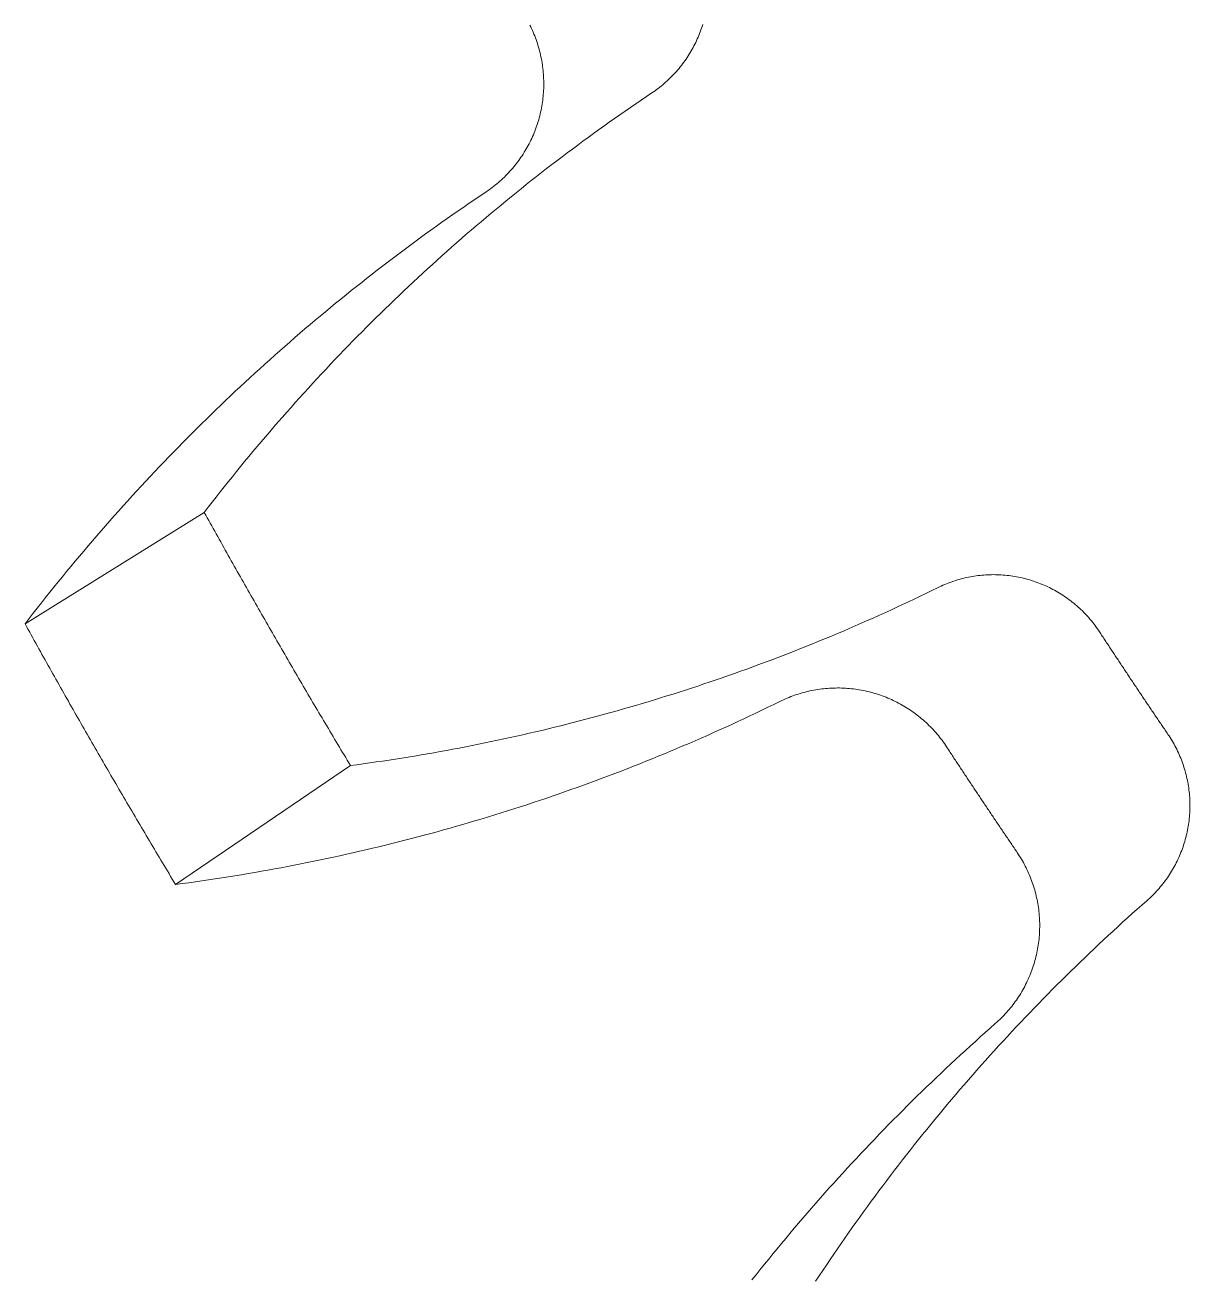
# Model space of a CAD drawing. Header units: millimetres. Extents: x 168.5 to 245.6, y 23.5 to 109.
# Drawn here: x 173.83 to 180, y 42.13 to 48.76 of the extents above; entities that cross this region are included whole.
import ezdxf

# ---------------------------------------------------------------- set-up
doc = ezdxf.new("R2010")
doc.units = ezdxf.units.MM
doc.layers.get('0').update_dxf_attribs({"true_color": 0xc2ced6})

# ---------------------------------------------------------------- blocks, each defined once
blk = doc.blocks.new('A$C346350F0')
at = {"color": 0, "linetype": 'Continuous', "lineweight": 0}
for p, q in [((-32.2604, -20.0718), (-33.2094, -20.6623)), ((-31.4865, -21.4124), (-32.4127, -22.0423))]:
    blk.add_line(p, q, dxfattribs=at)
for points in [[(-29.8903, -17.8503), (-29.8819, -17.8446), (-29.8735, -17.8387), (-29.8653, -17.8327), (-29.8571, -17.8266), (-29.849, -17.8204), (-29.841, -17.814), (-29.8331, -17.8075), (-29.8253, -17.8009), (-29.8176, -17.7942), (-29.81, -17.7873), (-29.8025, -17.7803), (-29.7952, -17.7733), (-29.7879, -17.7661), (-29.7807, -17.7588), (-29.7737, -17.7514), (-29.7668, -17.7439), (-29.76, -17.7363), (-29.7533, -17.7285), (-29.7467, -17.7207), (-29.7402, -17.7128), (-29.7339, -17.7048), (-29.7277, -17.6967), (-29.7216, -17.6885), (-29.7156, -17.6802), (-29.7098, -17.6718), (-29.7041, -17.6633), (-29.6985, -17.6548), (-29.693, -17.6461), (-29.6877, -17.6374), (-29.6825, -17.6286), (-29.6775, -17.6197), (-29.6726, -17.6107), (-29.6678, -17.6017), (-29.6632, -17.5926), (-29.6587, -17.5834), (-29.6543, -17.5742), (-29.6501, -17.5649), (-29.646, -17.5555), (-29.6421, -17.546), (-29.6383, -17.5366), (-29.6347, -17.527), (-29.6312, -17.5174), (-29.6278, -17.5077), (-29.6246, -17.498), (-29.6216, -17.4883)], [(-30.7696, -18.3754), (-30.7609, -18.3695), (-30.7523, -18.3635), (-30.7438, -18.3573), (-30.7354, -18.351), (-30.727, -18.3446), (-30.7188, -18.338), (-30.7107, -18.3313), (-30.7027, -18.3245), (-30.6948, -18.3176), (-30.6869, -18.3106), (-30.6792, -18.3034), (-30.6716, -18.2961), (-30.6642, -18.2887), (-30.6568, -18.2812), (-30.6495, -18.2736), (-30.6424, -18.2658), (-30.6354, -18.258), (-30.6285, -18.2501), (-30.6217, -18.242), (-30.6151, -18.2339), (-30.6086, -18.2256), (-30.6022, -18.2173), (-30.5959, -18.2088), (-30.5897, -18.2003), (-30.5837, -18.1916), (-30.5779, -18.1829), (-30.5721, -18.1741), (-30.5665, -18.1652), (-30.561, -18.1562), (-30.5557, -18.1472), (-30.5505, -18.138), (-30.5454, -18.1288), (-30.5405, -18.1195), (-30.5358, -18.1101), (-30.5311, -18.1007), (-30.5266, -18.0911), (-30.5223, -18.0816), (-30.5181, -18.0719), (-30.5141, -18.0622), (-30.5102, -18.0524), (-30.5064, -18.0426), (-30.5028, -18.0327), (-30.4994, -18.0228), (-30.4961, -18.0128), (-30.4929, -18.0027), (-30.49, -17.9927), (-30.4871, -17.9825), (-30.4845, -17.9723), (-30.4819, -17.9621), (-30.4796, -17.9519), (-30.4774, -17.9416), (-30.4753, -17.9313), (-30.4734, -17.9209), (-30.4717, -17.9106), (-30.4701, -17.9002), (-30.4687, -17.8897), (-30.4674, -17.8793), (-30.4663, -17.8688), (-30.4654, -17.8583), (-30.4646, -17.8479), (-30.464, -17.8374), (-30.4635, -17.8268), (-30.4632, -17.8163), (-30.463, -17.8058), (-30.4631, -17.7953), (-30.4632, -17.7848), (-30.4636, -17.7743), (-30.4641, -17.7638), (-30.4647, -17.7533), (-30.4656, -17.7428), (-30.4665, -17.7323), (-30.4677, -17.7218), (-30.469, -17.7114), (-30.4704, -17.701), (-30.4721, -17.6906), (-30.4738, -17.6802), (-30.4758, -17.6699), (-30.4778, -17.6596), (-30.4801, -17.6493), (-30.4825, -17.639), (-30.4851, -17.6288), (-30.4878, -17.6187), (-30.4906, -17.6086), (-30.4937, -17.5985), (-30.4968, -17.5884), (-30.5002, -17.5785), (-30.5036, -17.5685), (-30.5073, -17.5587), (-30.5111, -17.5488), (-30.515, -17.5391), (-30.5191, -17.5294), (-30.5233, -17.5198), (-30.5277, -17.5102), (-30.5322, -17.5007), (-30.5368, -17.4913)], [(-29.8903, -17.8503), (-29.9189, -17.8695), (-29.9473, -17.8887), (-29.9757, -17.908), (-30.004, -17.9275), (-30.0323, -17.947), (-30.0605, -17.9666), (-30.0886, -17.9863), (-30.1167, -18.0062), (-30.1446, -18.0261), (-30.1726, -18.0461), (-30.2004, -18.0662), (-30.2282, -18.0864), (-30.2559, -18.1067), (-30.2835, -18.1271), (-30.3111, -18.1476), (-30.3386, -18.1682), (-30.366, -18.1888), (-30.3934, -18.2096), (-30.4206, -18.2305), (-30.4479, -18.2515), (-30.475, -18.2725), (-30.5021, -18.2937), (-30.529, -18.3149), (-30.556, -18.3362), (-30.5828, -18.3577), (-30.6096, -18.3792), (-30.6363, -18.4008), (-30.6629, -18.4225), (-30.6894, -18.4443), (-30.7159, -18.4662), (-30.7423, -18.4882), (-30.7686, -18.5102), (-30.7949, -18.5324), (-30.821, -18.5547), (-30.8471, -18.577), (-30.8731, -18.5994), (-30.8991, -18.6219), (-30.9249, -18.6446), (-30.9507, -18.6673), (-30.9764, -18.69), (-31.002, -18.7129), (-31.0275, -18.7359), (-31.053, -18.7589), (-31.0784, -18.7821), (-31.1037, -18.8053), (-31.1289, -18.8286), (-31.1541, -18.852), (-31.1791, -18.8755), (-31.2041, -18.8991), (-31.229, -18.9228), (-31.2538, -18.9465), (-31.2785, -18.9703), (-31.3032, -18.9943), (-31.3278, -19.0183), (-31.3522, -19.0423), (-31.3767, -19.0665), (-31.401, -19.0908), (-31.4252, -19.1151), (-31.4494, -19.1395), (-31.4734, -19.164), (-31.4974, -19.1886), (-31.5213, -19.2133), (-31.5451, -19.238), (-31.5688, -19.2629), (-31.5925, -19.2878), (-31.616, -19.3128), (-31.6395, -19.3379), (-31.6629, -19.363), (-31.6862, -19.3883), (-31.7094, -19.4136), (-31.7325, -19.439), (-31.7555, -19.4645), (-31.7785, -19.49), (-31.8013, -19.5157), (-31.8241, -19.5414), (-31.8468, -19.5672), (-31.8694, -19.5931), (-31.8919, -19.619), (-31.9143, -19.6451), (-31.9366, -19.6712), (-31.9588, -19.6974), (-31.981, -19.7236), (-32.003, -19.7499), (-32.025, -19.7764), (-32.0468, -19.8028), (-32.0686, -19.8294), (-32.0903, -19.856), (-32.1119, -19.8828), (-32.1334, -19.9095), (-32.1548, -19.9364), (-32.1761, -19.9633), (-32.1973, -19.9904), (-32.2184, -20.0174), (-32.2395, -20.0446), (-32.2604, -20.0718)], [(-30.7696, -18.3754), (-30.799, -18.3951), (-30.8283, -18.4149), (-30.8575, -18.4348), (-30.8867, -18.4548), (-30.9157, -18.4749), (-30.9448, -18.4951), (-30.9737, -18.5154), (-31.0026, -18.5358), (-31.0314, -18.5563), (-31.0601, -18.5769), (-31.0888, -18.5976), (-31.1174, -18.6184), (-31.1459, -18.6393), (-31.1744, -18.6603), (-31.2027, -18.6814), (-31.2311, -18.7026), (-31.2593, -18.7239), (-31.2874, -18.7453), (-31.3155, -18.7668), (-31.3435, -18.7883), (-31.3715, -18.81), (-31.3993, -18.8318), (-31.4271, -18.8537), (-31.4548, -18.8756), (-31.4825, -18.8977), (-31.51, -18.9198), (-31.5375, -18.9421), (-31.5649, -18.9644), (-31.5922, -18.9869), (-31.6195, -19.0094), (-31.6466, -19.032), (-31.6737, -19.0548), (-31.7007, -19.0776), (-31.7277, -19.1005), (-31.7545, -19.1235), (-31.7813, -19.1466), (-31.808, -19.1697), (-31.8346, -19.193), (-31.8612, -19.2164), (-31.8876, -19.2398), (-31.914, -19.2634), (-31.9403, -19.287), (-31.9665, -19.3108), (-31.9926, -19.3346), (-32.0187, -19.3585), (-32.0446, -19.3825), (-32.0705, -19.4066), (-32.0963, -19.4308), (-32.122, -19.455), (-32.1476, -19.4794), (-32.1732, -19.5038), (-32.1987, -19.5284), (-32.224, -19.553), (-32.2493, -19.5777), (-32.2745, -19.6025), (-32.2996, -19.6274), (-32.3247, -19.6524), (-32.3496, -19.6774), (-32.3745, -19.7026), (-32.3993, -19.7278), (-32.424, -19.7531), (-32.4486, -19.7785), (-32.4731, -19.804), (-32.4975, -19.8295), (-32.5218, -19.8552), (-32.5461, -19.8809), (-32.5702, -19.9067), (-32.5943, -19.9326), (-32.6183, -19.9586), (-32.6422, -19.9847), (-32.666, -20.0108), (-32.6897, -20.0371), (-32.7133, -20.0634), (-32.7368, -20.0898), (-32.7603, -20.1163), (-32.7836, -20.1428), (-32.8069, -20.1694), (-32.83, -20.1962), (-32.8531, -20.223), (-32.8761, -20.2498), (-32.8989, -20.2768), (-32.9217, -20.3038), (-32.9444, -20.3309), (-32.967, -20.3581), (-32.9895, -20.3854), (-33.012, -20.4127), (-33.0343, -20.4401), (-33.0565, -20.4676), (-33.0786, -20.4952), (-33.1007, -20.5229), (-33.1226, -20.5506), (-33.1445, -20.5784), (-33.1662, -20.6063), (-33.1879, -20.6342), (-33.2094, -20.6623)], [(-32.2604, -20.0718), (-32.2525, -20.0861), (-32.2446, -20.1003), (-32.2367, -20.1146), (-32.2288, -20.1288), (-32.2209, -20.1431), (-32.213, -20.1573), (-32.2051, -20.1716), (-32.1972, -20.1858), (-32.1892, -20.2), (-32.1813, -20.2143), (-32.1734, -20.2285), (-32.1654, -20.2427), (-32.1575, -20.257), (-32.1495, -20.2712), (-32.1415, -20.2854), (-32.1336, -20.2996), (-32.1256, -20.3138), (-32.1176, -20.328), (-32.1096, -20.3422), (-32.1016, -20.3564), (-32.0936, -20.3706), (-32.0856, -20.3848), (-32.0776, -20.399), (-32.0696, -20.4132), (-32.0616, -20.4274), (-32.0536, -20.4416), (-32.0455, -20.4557), (-32.0375, -20.4699), (-32.0295, -20.4841), (-32.0214, -20.4983), (-32.0134, -20.5124), (-32.0053, -20.5266), (-31.9972, -20.5408), (-31.9892, -20.5549), (-31.9811, -20.5691), (-31.973, -20.5832), (-31.9649, -20.5974), (-31.9568, -20.6115), (-31.9487, -20.6257), (-31.9406, -20.6398), (-31.9325, -20.6539), (-31.9244, -20.6681), (-31.9163, -20.6822), (-31.9082, -20.6963), (-31.9, -20.7104), (-31.8919, -20.7245), (-31.8838, -20.7387), (-31.8756, -20.7528), (-31.8675, -20.7669), (-31.8593, -20.781), (-31.8511, -20.7951), (-31.843, -20.8092), (-31.8348, -20.8233), (-31.8266, -20.8374), (-31.8184, -20.8515), (-31.8102, -20.8656), (-31.802, -20.8796), (-31.7938, -20.8937), (-31.7856, -20.9078), (-31.7774, -20.9219), (-31.7692, -20.9359), (-31.761, -20.95), (-31.7527, -20.9641), (-31.7445, -20.9781), (-31.7363, -20.9922), (-31.728, -21.0062), (-31.7198, -21.0203), (-31.7115, -21.0343), (-31.7032, -21.0484), (-31.695, -21.0624), (-31.6867, -21.0765), (-31.6784, -21.0905), (-31.6701, -21.1045), (-31.6618, -21.1186), (-31.6535, -21.1326), (-31.6452, -21.1466), (-31.6369, -21.1606), (-31.6286, -21.1746), (-31.6203, -21.1887), (-31.612, -21.2027), (-31.6036, -21.2167), (-31.5953, -21.2307), (-31.587, -21.2447), (-31.5786, -21.2587), (-31.5703, -21.2727), (-31.5619, -21.2867), (-31.5536, -21.3006), (-31.5452, -21.3146), (-31.5368, -21.3286), (-31.5284, -21.3426), (-31.5201, -21.3565), (-31.5117, -21.3705), (-31.5033, -21.3845), (-31.4949, -21.3984), (-31.4865, -21.4124)], [(-27.5206, -20.7044), (-27.5263, -20.6958), (-27.5321, -20.6874), (-27.538, -20.6791), (-27.5441, -20.6709), (-27.5503, -20.6627), (-27.5566, -20.6547), (-27.563, -20.6467), (-27.5695, -20.6389), (-27.5762, -20.6311), (-27.583, -20.6235), (-27.5899, -20.6159), (-27.5969, -20.6085), (-27.604, -20.6012), (-27.6112, -20.594), (-27.6186, -20.5868), (-27.626, -20.5798), (-27.6336, -20.573), (-27.6412, -20.5662), (-27.649, -20.5596), (-27.6568, -20.553), (-27.6648, -20.5466), (-27.6729, -20.5403), (-27.681, -20.5342), (-27.6893, -20.5281), (-27.6976, -20.5222), (-27.706, -20.5164), (-27.7145, -20.5108), (-27.7231, -20.5053), (-27.7318, -20.4999), (-27.7406, -20.4946), (-27.7494, -20.4895), (-27.7583, -20.4845), (-27.7673, -20.4796), (-27.7764, -20.4749), (-27.7855, -20.4703), (-27.7947, -20.4659), (-27.804, -20.4616), (-27.8133, -20.4574), (-27.8227, -20.4534), (-27.8322, -20.4496), (-27.8417, -20.4458), (-27.8513, -20.4423), (-27.8609, -20.4388), (-27.8706, -20.4356), (-27.8803, -20.4324), (-27.8901, -20.4294), (-27.8999, -20.4266), (-27.9098, -20.4239), (-27.9197, -20.4214), (-27.9296, -20.419), (-27.9396, -20.4167), (-27.9496, -20.4147), (-27.9596, -20.4127), (-27.9697, -20.411), (-27.9798, -20.4093), (-27.9899, -20.4079), (-28, -20.4065), (-28.0102, -20.4054), (-28.0203, -20.4044), (-28.0305, -20.4035), (-28.0407, -20.4028), (-28.0509, -20.4023), (-28.0611, -20.4019), (-28.0714, -20.4017), (-28.0816, -20.4016), (-28.0918, -20.4017), (-28.102, -20.4019), (-28.1122, -20.4023), (-28.1224, -20.4029), (-28.1326, -20.4036), (-28.1428, -20.4045), (-28.153, -20.4055), (-28.1631, -20.4066), (-28.1733, -20.408), (-28.1834, -20.4095), (-28.1935, -20.4111), (-28.2035, -20.4129), (-28.2136, -20.4148), (-28.2236, -20.4169), (-28.2335, -20.4192), (-28.2435, -20.4216), (-28.2534, -20.4241), (-28.2632, -20.4268), (-28.273, -20.4297), (-28.2828, -20.4327), (-28.2925, -20.4358), (-28.3022, -20.4391), (-28.3118, -20.4425), (-28.3214, -20.4461), (-28.3309, -20.4499), (-28.3403, -20.4537), (-28.3497, -20.4578), (-28.3591, -20.4619), (-28.3683, -20.4662), (-28.3775, -20.4707)], [(-31.4865, -21.4124), (-31.4524, -21.4079), (-31.4184, -21.4032), (-31.3844, -21.3985), (-31.3504, -21.3936), (-31.3164, -21.3886), (-31.2824, -21.3835), (-31.2485, -21.3783), (-31.2145, -21.373), (-31.1806, -21.3675), (-31.1467, -21.3619), (-31.1129, -21.3562), (-31.079, -21.3504), (-31.0452, -21.3445), (-31.0114, -21.3385), (-30.9776, -21.3323), (-30.9438, -21.326), (-30.9101, -21.3196), (-30.8763, -21.3131), (-30.8426, -21.3065), (-30.8089, -21.2998), (-30.7753, -21.2929), (-30.7417, -21.2859), (-30.708, -21.2788), (-30.6745, -21.2716), (-30.6409, -21.2643), (-30.6074, -21.2569), (-30.5739, -21.2493), (-30.5404, -21.2417), (-30.5069, -21.2339), (-30.4735, -21.226), (-30.4401, -21.218), (-30.4067, -21.2098), (-30.3734, -21.2016), (-30.3401, -21.1932), (-30.3068, -21.1848), (-30.2735, -21.1762), (-30.2403, -21.1675), (-30.2071, -21.1587), (-30.1739, -21.1497), (-30.1408, -21.1407), (-30.1077, -21.1315), (-30.0746, -21.1223), (-30.0416, -21.1129), (-30.0086, -21.1034), (-29.9756, -21.0937), (-29.9427, -21.084), (-29.9098, -21.0742), (-29.8769, -21.0642), (-29.8441, -21.0541), (-29.8113, -21.044), (-29.7785, -21.0337), (-29.7458, -21.0233), (-29.7131, -21.0127), (-29.6804, -21.0021), (-29.6478, -20.9913), (-29.6152, -20.9805), (-29.5826, -20.9695), (-29.5501, -20.9584), (-29.5177, -20.9472), (-29.4852, -20.9359), (-29.4528, -20.9245), (-29.4205, -20.913), (-29.3882, -20.9013), (-29.3559, -20.8896), (-29.3237, -20.8777), (-29.2915, -20.8657), (-29.2593, -20.8536), (-29.2272, -20.8414), (-29.1952, -20.8291), (-29.1631, -20.8167), (-29.1312, -20.8042), (-29.0992, -20.7915), (-29.0673, -20.7788), (-29.0355, -20.7659), (-29.0037, -20.7529), (-28.9719, -20.7399), (-28.9402, -20.7267), (-28.9085, -20.7134), (-28.8769, -20.7), (-28.8453, -20.6864), (-28.8138, -20.6728), (-28.7823, -20.6591), (-28.7509, -20.6452), (-28.7195, -20.6313), (-28.6882, -20.6172), (-28.6569, -20.603), (-28.6256, -20.5888), (-28.5945, -20.5744), (-28.5633, -20.5599), (-28.5322, -20.5453), (-28.5012, -20.5306), (-28.4702, -20.5158), (-28.4393, -20.5009), (-28.4084, -20.4858), (-28.3775, -20.4707)], [(-33.2094, -20.6623), (-33.2013, -20.6769), (-33.1932, -20.6916), (-33.185, -20.7063), (-33.1769, -20.721), (-33.1688, -20.7356), (-33.1606, -20.7503), (-33.1525, -20.765), (-33.1443, -20.7796), (-33.1361, -20.7943), (-33.128, -20.8089), (-33.1198, -20.8236), (-33.1116, -20.8382), (-33.1034, -20.8529), (-33.0952, -20.8675), (-33.087, -20.8821), (-33.0788, -20.8968), (-33.0706, -20.9114), (-33.0624, -20.926), (-33.0542, -20.9406), (-33.046, -20.9553), (-33.0377, -20.9699), (-33.0295, -20.9845), (-33.0213, -20.9991), (-33.013, -21.0137), (-33.0047, -21.0283), (-32.9965, -21.0429), (-32.9882, -21.0575), (-32.9799, -21.0721), (-32.9717, -21.0867), (-32.9634, -21.1013), (-32.9551, -21.1158), (-32.9468, -21.1304), (-32.9385, -21.145), (-32.9302, -21.1596), (-32.9219, -21.1741), (-32.9136, -21.1887), (-32.9052, -21.2033), (-32.8969, -21.2178), (-32.8886, -21.2324), (-32.8802, -21.2469), (-32.8719, -21.2615), (-32.8635, -21.276), (-32.8552, -21.2906), (-32.8468, -21.3051), (-32.8384, -21.3197), (-32.8301, -21.3342), (-32.8217, -21.3487), (-32.8133, -21.3633), (-32.8049, -21.3778), (-32.7965, -21.3923), (-32.7881, -21.4068), (-32.7797, -21.4213), (-32.7713, -21.4358), (-32.7628, -21.4504), (-32.7544, -21.4649), (-32.746, -21.4794), (-32.7376, -21.4939), (-32.7291, -21.5083), (-32.7207, -21.5228), (-32.7122, -21.5373), (-32.7037, -21.5518), (-32.6953, -21.5663), (-32.6868, -21.5808), (-32.6783, -21.5952), (-32.6698, -21.6097), (-32.6613, -21.6242), (-32.6529, -21.6386), (-32.6444, -21.6531), (-32.6358, -21.6676), (-32.6273, -21.682), (-32.6188, -21.6965), (-32.6103, -21.7109), (-32.6018, -21.7254), (-32.5932, -21.7398), (-32.5847, -21.7542), (-32.5761, -21.7687), (-32.5676, -21.7831), (-32.559, -21.7975), (-32.5505, -21.812), (-32.5419, -21.8264), (-32.5333, -21.8408), (-32.5247, -21.8552), (-32.5162, -21.8696), (-32.5076, -21.884), (-32.499, -21.8984), (-32.4904, -21.9128), (-32.4818, -21.9272), (-32.4731, -21.9416), (-32.4645, -21.956), (-32.4559, -21.9704), (-32.4473, -21.9848), (-32.4386, -21.9992), (-32.43, -22.0135), (-32.4213, -22.0279), (-32.4127, -22.0423)], [(-27.5206, -20.7044), (-27.5169, -20.7101), (-27.5131, -20.7158), (-27.5093, -20.7216), (-27.5056, -20.7273), (-27.5018, -20.7331), (-27.498, -20.7388), (-27.4942, -20.7446), (-27.4905, -20.7503), (-27.4867, -20.756), (-27.4829, -20.7618), (-27.4791, -20.7675), (-27.4754, -20.7733), (-27.4716, -20.779), (-27.4678, -20.7847), (-27.464, -20.7905), (-27.4602, -20.7962), (-27.4564, -20.8019), (-27.4526, -20.8077), (-27.4489, -20.8134), (-27.4451, -20.8191), (-27.4413, -20.8249), (-27.4375, -20.8306), (-27.4337, -20.8363), (-27.4299, -20.8421), (-27.4261, -20.8478), (-27.4223, -20.8535), (-27.4185, -20.8593), (-27.4147, -20.865), (-27.4109, -20.8707), (-27.4071, -20.8764), (-27.4033, -20.8822), (-27.3995, -20.8879), (-27.3957, -20.8936), (-27.3919, -20.8993), (-27.3881, -20.9051), (-27.3843, -20.9108), (-27.3805, -20.9165), (-27.3767, -20.9222), (-27.3729, -20.9279), (-27.3691, -20.9337), (-27.3653, -20.9394), (-27.3615, -20.9451), (-27.3576, -20.9508), (-27.3538, -20.9565), (-27.35, -20.9623), (-27.3462, -20.968), (-27.3424, -20.9737), (-27.3386, -20.9794), (-27.3347, -20.9851), (-27.3309, -20.9908), (-27.3271, -20.9965), (-27.3233, -21.0022), (-27.3195, -21.008), (-27.3156, -21.0137), (-27.3118, -21.0194), (-27.308, -21.0251), (-27.3042, -21.0308), (-27.3003, -21.0365), (-27.2965, -21.0422), (-27.2927, -21.0479), (-27.2888, -21.0536), (-27.285, -21.0593), (-27.2812, -21.065), (-27.2773, -21.0707), (-27.2735, -21.0764), (-27.2697, -21.0821), (-27.2658, -21.0878), (-27.262, -21.0935), (-27.2582, -21.0992), (-27.2543, -21.1049), (-27.2505, -21.1106), (-27.2466, -21.1163), (-27.2428, -21.122), (-27.2389, -21.1277), (-27.2351, -21.1334), (-27.2312, -21.1391), (-27.2274, -21.1448), (-27.2236, -21.1505), (-27.2197, -21.1562), (-27.2159, -21.1619), (-27.212, -21.1676), (-27.2081, -21.1733), (-27.2043, -21.1789), (-27.2004, -21.1846), (-27.1966, -21.1903), (-27.1927, -21.196), (-27.1889, -21.2017), (-27.185, -21.2074), (-27.1811, -21.2131), (-27.1773, -21.2187), (-27.1734, -21.2244), (-27.1696, -21.2301), (-27.1657, -21.2358), (-27.1618, -21.2415), (-27.158, -21.2472)], [(-28.3302, -21.3134), (-28.336, -21.3047), (-28.342, -21.296), (-28.3481, -21.2874), (-28.3543, -21.2789), (-28.3607, -21.2706), (-28.3672, -21.2623), (-28.3738, -21.2541), (-28.3805, -21.246), (-28.3874, -21.238), (-28.3944, -21.2302), (-28.4015, -21.2224), (-28.4087, -21.2147), (-28.416, -21.2072), (-28.4235, -21.1998), (-28.431, -21.1924), (-28.4387, -21.1852), (-28.4465, -21.1782), (-28.4543, -21.1712), (-28.4623, -21.1643), (-28.4704, -21.1576), (-28.4786, -21.151), (-28.4869, -21.1446), (-28.4953, -21.1382), (-28.5038, -21.132), (-28.5124, -21.1259), (-28.521, -21.12), (-28.5298, -21.1141), (-28.5387, -21.1084), (-28.5476, -21.1029), (-28.5566, -21.0975), (-28.5657, -21.0922), (-28.5749, -21.0871), (-28.5842, -21.0821), (-28.5935, -21.0772), (-28.6029, -21.0725), (-28.6124, -21.0679), (-28.6219, -21.0635), (-28.6315, -21.0592), (-28.6412, -21.0551), (-28.6509, -21.0511), (-28.6607, -21.0473), (-28.6706, -21.0436), (-28.6805, -21.0401), (-28.6905, -21.0367), (-28.7005, -21.0335), (-28.7105, -21.0304), (-28.7206, -21.0275), (-28.7308, -21.0247), (-28.741, -21.0221), (-28.7512, -21.0196), (-28.7615, -21.0173), (-28.7718, -21.0152), (-28.7821, -21.0132), (-28.7925, -21.0114), (-28.8028, -21.0097), (-28.8133, -21.0082), (-28.8237, -21.0068), (-28.8341, -21.0056), (-28.8446, -21.0046), (-28.8551, -21.0037), (-28.8656, -21.003), (-28.8761, -21.0025), (-28.8866, -21.0021), (-28.8971, -21.0018), (-28.9076, -21.0018), (-28.9182, -21.0019), (-28.9287, -21.0021), (-28.9392, -21.0025), (-28.9497, -21.0031), (-28.9602, -21.0038), (-28.9707, -21.0047), (-28.9811, -21.0057), (-28.9916, -21.0069), (-29.002, -21.0083), (-29.0124, -21.0098), (-29.0228, -21.0115), (-29.0332, -21.0134), (-29.0435, -21.0154), (-29.0538, -21.0175), (-29.0641, -21.0198), (-29.0743, -21.0223), (-29.0845, -21.0249), (-29.0946, -21.0277), (-29.1047, -21.0306), (-29.1148, -21.0337), (-29.1248, -21.037), (-29.1347, -21.0404), (-29.1446, -21.0439), (-29.1545, -21.0476), (-29.1643, -21.0514), (-29.174, -21.0554), (-29.1837, -21.0596), (-29.1933, -21.0639), (-29.2028, -21.0683), (-29.2123, -21.0729)], [(-32.4127, -22.0423), (-32.3776, -22.0376), (-32.3426, -22.0329), (-32.3076, -22.028), (-32.2726, -22.023), (-32.2376, -22.0178), (-32.2026, -22.0126), (-32.1677, -22.0072), (-32.1328, -22.0017), (-32.0979, -21.9961), (-32.063, -21.9903), (-32.0281, -21.9845), (-31.9932, -21.9785), (-31.9584, -21.9724), (-31.9236, -21.9662), (-31.8888, -21.9598), (-31.8541, -21.9534), (-31.8193, -21.9468), (-31.7846, -21.9401), (-31.7499, -21.9333), (-31.7152, -21.9263), (-31.6806, -21.9193), (-31.646, -21.9121), (-31.6114, -21.9048), (-31.5768, -21.8974), (-31.5423, -21.8899), (-31.5077, -21.8822), (-31.4733, -21.8744), (-31.4388, -21.8665), (-31.4043, -21.8585), (-31.3699, -21.8504), (-31.3356, -21.8421), (-31.3012, -21.8338), (-31.2669, -21.8253), (-31.2326, -21.8167), (-31.1983, -21.808), (-31.1641, -21.7991), (-31.1299, -21.7902), (-31.0957, -21.7811), (-31.0616, -21.7719), (-31.0275, -21.7626), (-30.9934, -21.7531), (-30.9593, -21.7436), (-30.9253, -21.7339), (-30.8913, -21.7242), (-30.8574, -21.7143), (-30.8235, -21.7042), (-30.7896, -21.6941), (-30.7558, -21.6839), (-30.722, -21.6735), (-30.6882, -21.663), (-30.6545, -21.6524), (-30.6208, -21.6417), (-30.5871, -21.6309), (-30.5535, -21.6199), (-30.5199, -21.6088), (-30.4864, -21.5977), (-30.4529, -21.5864), (-30.4194, -21.575), (-30.386, -21.5634), (-30.3526, -21.5518), (-30.3192, -21.54), (-30.2859, -21.5282), (-30.2527, -21.5162), (-30.2195, -21.5041), (-30.1863, -21.4919), (-30.1531, -21.4795), (-30.12, -21.4671), (-30.087, -21.4545), (-30.054, -21.4418), (-30.021, -21.4291), (-29.9881, -21.4162), (-29.9552, -21.4031), (-29.9224, -21.39), (-29.8896, -21.3768), (-29.8569, -21.3634), (-29.8242, -21.35), (-29.7915, -21.3364), (-29.7589, -21.3227), (-29.7264, -21.3089), (-29.6939, -21.295), (-29.6614, -21.2809), (-29.629, -21.2668), (-29.5967, -21.2525), (-29.5643, -21.2382), (-29.5321, -21.2237), (-29.4999, -21.2091), (-29.4677, -21.1944), (-29.4356, -21.1796), (-29.4036, -21.1647), (-29.3715, -21.1497), (-29.3396, -21.1345), (-29.3077, -21.1193), (-29.2758, -21.1039), (-29.2441, -21.0885), (-29.2123, -21.0729)], [(-27.27, -22.1283), (-27.2624, -22.1215), (-27.2548, -22.1146), (-27.2474, -22.1075), (-27.2401, -22.1004), (-27.2329, -22.0932), (-27.2258, -22.0858), (-27.2188, -22.0783), (-27.212, -22.0708), (-27.2052, -22.0631), (-27.1986, -22.0553), (-27.1921, -22.0474), (-27.1857, -22.0395), (-27.1794, -22.0314), (-27.1733, -22.0232), (-27.1673, -22.015), (-27.1614, -22.0066), (-27.1556, -21.9982), (-27.15, -21.9896), (-27.1445, -21.981), (-27.1391, -21.9723), (-27.1339, -21.9636), (-27.1288, -21.9547), (-27.1238, -21.9458), (-27.119, -21.9368), (-27.1143, -21.9277), (-27.1097, -21.9185), (-27.1053, -21.9093), (-27.101, -21.9), (-27.0969, -21.8907), (-27.0929, -21.8813), (-27.0891, -21.8718), (-27.0854, -21.8623), (-27.0818, -21.8527), (-27.0784, -21.8431), (-27.0751, -21.8334), (-27.072, -21.8236), (-27.0691, -21.8139), (-27.0663, -21.804), (-27.0636, -21.7942), (-27.0611, -21.7843), (-27.0587, -21.7743), (-27.0565, -21.7643), (-27.0544, -21.7543), (-27.0525, -21.7443), (-27.0508, -21.7342), (-27.0492, -21.7241), (-27.0478, -21.714), (-27.0465, -21.7039), (-27.0453, -21.6937), (-27.0443, -21.6835), (-27.0435, -21.6734), (-27.0429, -21.6632), (-27.0423, -21.653), (-27.042, -21.6427), (-27.0418, -21.6325), (-27.0417, -21.6223), (-27.0418, -21.6121), (-27.0421, -21.6019), (-27.0425, -21.5917), (-27.0431, -21.5815), (-27.0438, -21.5713), (-27.0447, -21.5611), (-27.0458, -21.5509), (-27.047, -21.5408), (-27.0483, -21.5306), (-27.0498, -21.5205), (-27.0515, -21.5104), (-27.0533, -21.5004), (-27.0553, -21.4904), (-27.0574, -21.4804), (-27.0597, -21.4704), (-27.0621, -21.4605), (-27.0647, -21.4506), (-27.0674, -21.4407), (-27.0703, -21.4309), (-27.0733, -21.4212), (-27.0765, -21.4114), (-27.0798, -21.4018), (-27.0832, -21.3922), (-27.0869, -21.3826), (-27.0906, -21.3731), (-27.0945, -21.3637), (-27.0986, -21.3543), (-27.1028, -21.3449), (-27.1071, -21.3357), (-27.1116, -21.3265), (-27.1162, -21.3174), (-27.1209, -21.3083), (-27.1258, -21.2994), (-27.1308, -21.2905), (-27.136, -21.2816), (-27.1413, -21.2729), (-27.1467, -21.2642), (-27.1523, -21.2557), (-27.158, -21.2472)], [(-28.3302, -21.3134), (-28.3263, -21.3193), (-28.3225, -21.3252), (-28.3186, -21.3311), (-28.3147, -21.3371), (-28.3108, -21.343), (-28.3069, -21.3489), (-28.303, -21.3548), (-28.2991, -21.3607), (-28.2953, -21.3666), (-28.2914, -21.3725), (-28.2875, -21.3784), (-28.2836, -21.3843), (-28.2797, -21.3902), (-28.2758, -21.3962), (-28.2719, -21.4021), (-28.268, -21.408), (-28.2641, -21.4139), (-28.2602, -21.4198), (-28.2563, -21.4257), (-28.2524, -21.4316), (-28.2485, -21.4375), (-28.2446, -21.4434), (-28.2407, -21.4493), (-28.2368, -21.4552), (-28.2329, -21.4611), (-28.229, -21.467), (-28.2251, -21.4729), (-28.2212, -21.4788), (-28.2173, -21.4847), (-28.2134, -21.4906), (-28.2094, -21.4965), (-28.2055, -21.5023), (-28.2016, -21.5082), (-28.1977, -21.5141), (-28.1938, -21.52), (-28.1899, -21.5259), (-28.186, -21.5318), (-28.182, -21.5377), (-28.1781, -21.5436), (-28.1742, -21.5495), (-28.1703, -21.5554), (-28.1663, -21.5612), (-28.1624, -21.5671), (-28.1585, -21.573), (-28.1546, -21.5789), (-28.1506, -21.5848), (-28.1467, -21.5907), (-28.1428, -21.5965), (-28.1388, -21.6024), (-28.1349, -21.6083), (-28.131, -21.6142), (-28.127, -21.6201), (-28.1231, -21.6259), (-28.1192, -21.6318), (-28.1152, -21.6377), (-28.1113, -21.6436), (-28.1074, -21.6494), (-28.1034, -21.6553), (-28.0995, -21.6612), (-28.0955, -21.6671), (-28.0916, -21.6729), (-28.0876, -21.6788), (-28.0837, -21.6847), (-28.0798, -21.6906), (-28.0758, -21.6964), (-28.0719, -21.7023), (-28.0679, -21.7082), (-28.064, -21.714), (-28.06, -21.7199), (-28.056, -21.7258), (-28.0521, -21.7316), (-28.0481, -21.7375), (-28.0442, -21.7434), (-28.0402, -21.7492), (-28.0363, -21.7551), (-28.0323, -21.7609), (-28.0283, -21.7668), (-28.0244, -21.7727), (-28.0204, -21.7785), (-28.0165, -21.7844), (-28.0125, -21.7902), (-28.0085, -21.7961), (-28.0046, -21.802), (-28.0006, -21.8078), (-27.9966, -21.8137), (-27.9926, -21.8195), (-27.9887, -21.8254), (-27.9847, -21.8312), (-27.9807, -21.8371), (-27.9768, -21.8429), (-27.9728, -21.8488), (-27.9688, -21.8546), (-27.9648, -21.8605), (-27.9608, -21.8663), (-27.9569, -21.8722)], [(-28.0722, -22.7792), (-28.0643, -22.7722), (-28.0566, -22.7651), (-28.049, -22.7579), (-28.0414, -22.7505), (-28.034, -22.7431), (-28.0267, -22.7355), (-28.0195, -22.7278), (-28.0125, -22.72), (-28.0055, -22.7121), (-27.9987, -22.7041), (-27.992, -22.696), (-27.9854, -22.6878), (-27.979, -22.6795), (-27.9726, -22.6711), (-27.9664, -22.6626), (-27.9604, -22.654), (-27.9544, -22.6453), (-27.9486, -22.6365), (-27.943, -22.6276), (-27.9375, -22.6187), (-27.9321, -22.6096), (-27.9268, -22.6005), (-27.9217, -22.5913), (-27.9167, -22.5821), (-27.9119, -22.5727), (-27.9072, -22.5633), (-27.9027, -22.5538), (-27.8983, -22.5443), (-27.894, -22.5346), (-27.8899, -22.525), (-27.8859, -22.5152), (-27.8821, -22.5054), (-27.8785, -22.4955), (-27.875, -22.4856), (-27.8716, -22.4756), (-27.8684, -22.4656), (-27.8654, -22.4556), (-27.8625, -22.4454), (-27.8597, -22.4353), (-27.8571, -22.4251), (-27.8547, -22.4149), (-27.8524, -22.4046), (-27.8503, -22.3943), (-27.8483, -22.3839), (-27.8465, -22.3736), (-27.8449, -22.3632), (-27.8434, -22.3528), (-27.8421, -22.3423), (-27.8409, -22.3319), (-27.8399, -22.3214), (-27.8391, -22.3109), (-27.8384, -22.3004), (-27.8378, -22.2899), (-27.8375, -22.2794), (-27.8373, -22.2689), (-27.8372, -22.2584), (-27.8373, -22.2478), (-27.8376, -22.2373), (-27.838, -22.2268), (-27.8386, -22.2163), (-27.8394, -22.2058), (-27.8403, -22.1953), (-27.8414, -22.1849), (-27.8426, -22.1744), (-27.844, -22.164), (-27.8455, -22.1536), (-27.8473, -22.1432), (-27.8491, -22.1329), (-27.8511, -22.1225), (-27.8533, -22.1122), (-27.8557, -22.102), (-27.8582, -22.0918), (-27.8608, -22.0816), (-27.8636, -22.0714), (-27.8666, -22.0613), (-27.8697, -22.0513), (-27.873, -22.0413), (-27.8764, -22.0313), (-27.88, -22.0214), (-27.8837, -22.0116), (-27.8875, -22.0018), (-27.8916, -21.9921), (-27.8957, -21.9824), (-27.9, -21.9728), (-27.9045, -21.9633), (-27.9091, -21.9539), (-27.9138, -21.9445), (-27.9187, -21.9352), (-27.9238, -21.9259), (-27.9289, -21.9168), (-27.9343, -21.9077), (-27.9397, -21.8987), (-27.9453, -21.8898), (-27.951, -21.8809), (-27.9569, -21.8722)], [(-27.27, -22.1283), (-27.2958, -22.151), (-27.3215, -22.1738), (-27.3471, -22.1966), (-27.3727, -22.2196), (-27.3981, -22.2426), (-27.4235, -22.2658), (-27.4488, -22.289), (-27.474, -22.3123), (-27.4992, -22.3357), (-27.5243, -22.3592), (-27.5492, -22.3828), (-27.5741, -22.4064), (-27.599, -22.4302), (-27.6237, -22.454), (-27.6484, -22.4779), (-27.6729, -22.5019), (-27.6974, -22.526), (-27.7218, -22.5501), (-27.7462, -22.5744), (-27.7704, -22.5987), (-27.7945, -22.6232), (-27.8186, -22.6477), (-27.8426, -22.6722), (-27.8665, -22.6969), (-27.8903, -22.7217), (-27.9141, -22.7465), (-27.9377, -22.7714), (-27.9613, -22.7964), (-27.9847, -22.8215), (-28.0081, -22.8466), (-28.0314, -22.8719), (-28.0546, -22.8972), (-28.0778, -22.9226), (-28.1008, -22.948), (-28.1237, -22.9736), (-28.1466, -22.9992), (-28.1694, -23.025), (-28.1921, -23.0507), (-28.2147, -23.0766), (-28.2372, -23.1026), (-28.2596, -23.1286), (-28.2819, -23.1547), (-28.3041, -23.1809), (-28.3263, -23.2071), (-28.3483, -23.2335), (-28.3703, -23.2599), (-28.3922, -23.2864), (-28.4139, -23.3129), (-28.4356, -23.3395), (-28.4572, -23.3663), (-28.4787, -23.393), (-28.5001, -23.4199), (-28.5215, -23.4468), (-28.5427, -23.4738), (-28.5638, -23.5009), (-28.5849, -23.5281), (-28.6058, -23.5553), (-28.6267, -23.5826), (-28.6474, -23.6099), (-28.6681, -23.6374), (-28.6886, -23.6649), (-28.7091, -23.6925), (-28.7295, -23.7201), (-28.7498, -23.7478), (-28.77, -23.7756), (-28.79, -23.8035), (-28.81, -23.8314), (-28.8299, -23.8594), (-28.8497, -23.8875), (-28.8694, -23.9156), (-28.889, -23.9438), (-28.9085, -23.9721), (-28.928, -24.0004), (-28.9473, -24.0288), (-28.9665, -24.0573), (-28.9856, -24.0858), (-29.0046, -24.1144), (-29.0235, -24.1431)], [(-28.0722, -22.7792), (-28.0987, -22.8026), (-28.1252, -22.826), (-28.1516, -22.8496), (-28.1779, -22.8732), (-28.2041, -22.8969), (-28.2302, -22.9208), (-28.2563, -22.9447), (-28.2822, -22.9687), (-28.3081, -22.9928), (-28.3339, -23.0169), (-28.3597, -23.0412), (-28.3853, -23.0655), (-28.4108, -23.09), (-28.4363, -23.1145), (-28.4617, -23.1391), (-28.487, -23.1638), (-28.5122, -23.1886), (-28.5373, -23.2135), (-28.5624, -23.2385), (-28.5873, -23.2635), (-28.6122, -23.2887), (-28.637, -23.3139), (-28.6616, -23.3392), (-28.6863, -23.3646), (-28.7108, -23.3901), (-28.7352, -23.4156), (-28.7595, -23.4413), (-28.7838, -23.467), (-28.808, -23.4928), (-28.832, -23.5187), (-28.856, -23.5447), (-28.8799, -23.5707), (-28.9037, -23.5969), (-28.9274, -23.6231), (-28.9511, -23.6494), (-28.9746, -23.6758), (-28.998, -23.7023), (-29.0214, -23.7288), (-29.0446, -23.7555), (-29.0678, -23.7822), (-29.0909, -23.809), (-29.1139, -23.8358), (-29.1367, -23.8628), (-29.1595, -23.8898), (-29.1822, -23.9169), (-29.2049, -23.9441), (-29.2274, -23.9714), (-29.2498, -23.9987), (-29.2721, -24.0261), (-29.2943, -24.0536), (-29.3165, -24.0812), (-29.3385, -24.1088), (-29.3605, -24.1366)]]:
    blk.add_lwpolyline(points, dxfattribs=at)

msp = doc.modelspace()

# ---------------------------------------------------------------- block references
msp.add_blockref('A$C346350F0', (207.0437, 66.2519))

doc.saveas('drawing.dxf')
